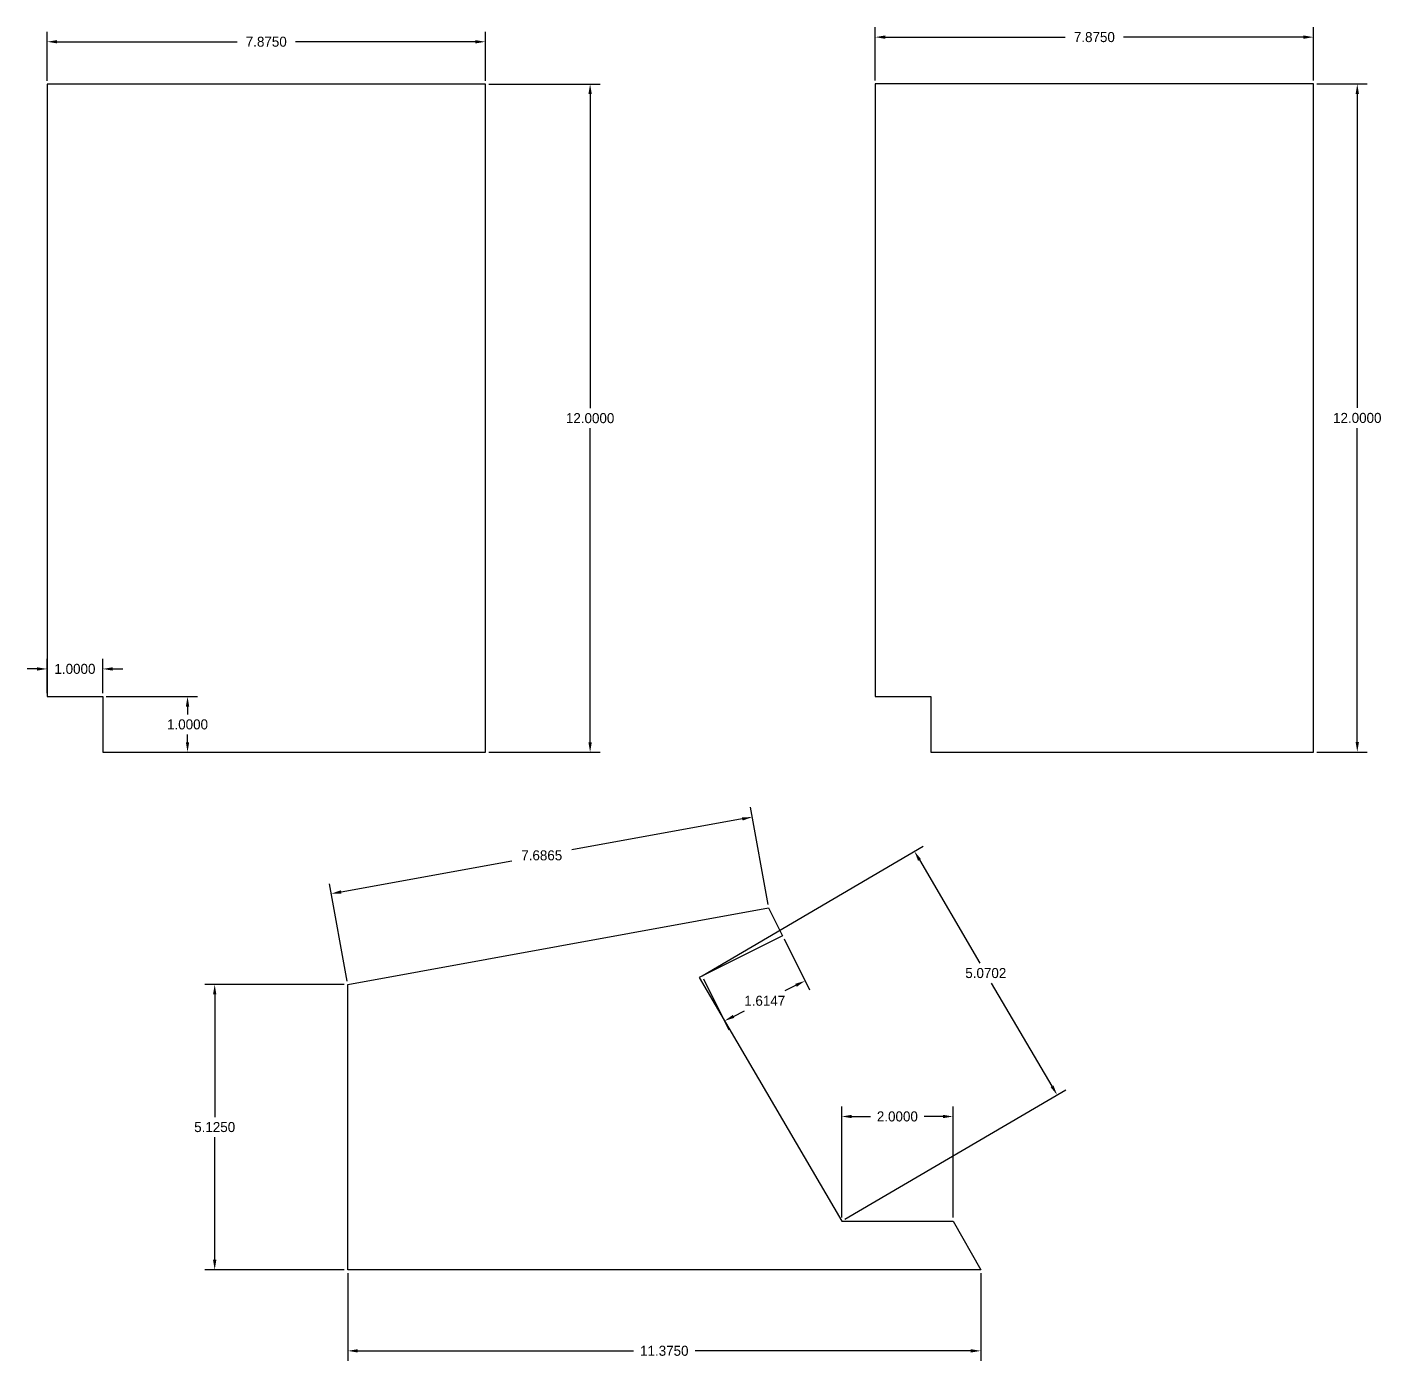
# Model space of a CAD drawing. Extents: x -4 to 204, y -54 to 64.
# Drawn here: x 0.98 to 25.33, y 39.63 to 63.59 of the extents above; entities that cross this region are included whole.
import ezdxf

# ---------------------------------------------------------------- set-up
doc = ezdxf.new("R2010")
doc.units = 0
doc.header["$MEASUREMENT"] = 0
doc.layers.get('Defpoints').update_dxf_attribs({"linetype": 'CONTINUOUS'})
doc.layers.add('Dimentions', color=7, linetype='CONTINUOUS')
doc.layers.add('LAYER_1', color=3, linetype='CONTINUOUS')
doc.dimstyles.get("Standard").update_dxf_attribs({"dimtxt": 0.18, "dimasz": 0.18, "dimexe": 0.18, "dimexo": 0.0625, "dimgap": 0.09, "dimtad": 0, "dimtih": 1, "dimtoh": 1, "dimdec": 4, "dimzin": 0, "dimdsep": 46, "dimtxsty": 'STANDARD', "dimcen": 0.09, "dimadec": 0, "dimazin": 0, "dimtfac": 1, "dimtdec": 4, "dimtofl": 0, "dimtmove": 0, "dimatfit": 3, "dimfxl": 1, "dimtolj": 1, "dimtzin": 0, "dimarcsym": 0})

# ---------------------------------------------------------------- blocks, each defined once
blk = doc.blocks.new('*D194')
at = {"layer": 'Defpoints', "color": 0}
for p in [(6.744, 41.27), (18.119, 41.27), (18.119, 39.815)]:
    blk.add_point(p, dxfattribs=at)
at = {"layer": 'Dimentions', "color": 0, "lineweight": -2}
for p, q in [((6.744, 41.208), (6.744, 39.635)), ((18.119, 41.208), (18.119, 39.635)), ((6.924, 39.815), (11.876, 39.815)), ((17.939, 39.815), (12.986, 39.815))]:
    blk.add_line(p, q, dxfattribs=at)
at = {"layer": 'Dimentions', "color": 0}
for points in [[(6.924, 39.845), (6.924, 39.785), (6.744, 39.815)], [(17.939, 39.785), (17.939, 39.845), (18.119, 39.815)]]:
    blk.add_solid(points, dxfattribs=at)
at = {"layer": 'Dimentions', "color": 0, "insert": (12.431, 39.815), "char_height": 0.18, "attachment_point": 5}
blk.add_mtext('\\A1;11.3750', dxfattribs=at)
blk = doc.blocks.new('*D195')
at = {"layer": 'Defpoints', "color": 0}
for p in [(13.056, 46.52), (19.489, 44.412), (15.619, 42.145)]:
    blk.add_point(p, dxfattribs=at)
at = {"layer": 'Dimentions', "color": 0, "lineweight": -2}
for p, q in [((13.11, 46.552), (17.082, 48.878)), ((17.017, 48.632), (18.102, 46.779)), ((19.398, 44.567), (18.313, 46.419)), ((15.673, 42.177), (19.644, 44.503))]:
    blk.add_line(p, q, dxfattribs=at)
at = {"layer": 'Dimentions', "color": 0}
for points in [[(17.043, 48.647), (16.991, 48.616), (16.926, 48.787)], [(19.372, 44.552), (19.424, 44.582), (19.489, 44.412)]]:
    blk.add_solid(points, dxfattribs=at)
at = {"layer": 'Dimentions', "color": 0, "insert": (18.208, 46.599), "char_height": 0.18, "attachment_point": 5}
blk.add_mtext('\\A1;5.0702', dxfattribs=at)
blk = doc.blocks.new('*D196')
at = {"layer": 'Defpoints', "color": 0}
for p in [(17.619, 44.024), (15.619, 42.145), (17.619, 42.145)]:
    blk.add_point(p, dxfattribs=at)
at = {"layer": 'Dimentions', "color": 0, "lineweight": -2}
for p, q in [((15.619, 42.208), (15.619, 44.204)), ((17.619, 42.208), (17.619, 44.204)), ((15.799, 44.024), (16.139, 44.024)), ((17.439, 44.024), (17.099, 44.024))]:
    blk.add_line(p, q, dxfattribs=at)
at = {"layer": 'Dimentions', "color": 0}
for points in [[(15.799, 44.054), (15.799, 43.994), (15.619, 44.024)], [(17.439, 43.994), (17.439, 44.054), (17.619, 44.024)]]:
    blk.add_solid(points, dxfattribs=at)
at = {"layer": 'Dimentions', "color": 0, "insert": (16.619, 44.024), "char_height": 0.18, "attachment_point": 5}
blk.add_mtext('\\A1;2.0000', dxfattribs=at)
blk = doc.blocks.new('*D197')
at = {"layer": 'Defpoints', "color": 0}
for p in [(14.556, 47.27), (13.11, 46.552), (14.959, 46.46)]:
    blk.add_point(p, dxfattribs=at)
at = {"layer": 'Dimentions', "color": 0, "lineweight": -2}
for p, q in [((14.584, 47.214), (15.039, 46.299)), ((13.138, 46.496), (13.593, 45.58)), ((14.798, 46.38), (14.598, 46.281)), ((13.674, 45.821), (13.873, 45.921))]:
    blk.add_line(p, q, dxfattribs=at)
at = {"layer": 'Dimentions', "color": 0}
for points in [[(14.811, 46.353), (14.784, 46.407), (14.959, 46.46)], [(13.661, 45.848), (13.687, 45.795), (13.513, 45.741)]]:
    blk.add_solid(points, dxfattribs=at)
at = {"layer": 'Dimentions', "color": 0, "insert": (14.236, 46.101), "char_height": 0.18, "attachment_point": 5}
blk.add_mtext('\\A1;1.6147', dxfattribs=at)
blk = doc.blocks.new('*D198')
at = {"layer": 'Defpoints', "color": 0}
for p in [(6.744, 46.395), (4.352, 41.27), (6.744, 41.27)]:
    blk.add_point(p, dxfattribs=at)
at = {"layer": 'Dimentions', "color": 0, "lineweight": -2}
for p, q in [((6.681, 46.395), (4.172, 46.395)), ((4.352, 46.215), (4.352, 44.013)), ((4.352, 41.45), (4.352, 43.653)), ((6.681, 41.27), (4.172, 41.27))]:
    blk.add_line(p, q, dxfattribs=at)
at = {"layer": 'Dimentions', "color": 0}
for points in [[(4.382, 46.215), (4.322, 46.215), (4.352, 46.395)], [(4.322, 41.45), (4.382, 41.45), (4.352, 41.27)]]:
    blk.add_solid(points, dxfattribs=at)
at = {"layer": 'Dimentions', "color": 0, "insert": (4.352, 43.833), "char_height": 0.18, "attachment_point": 5}
blk.add_mtext('\\A1;5.1250', dxfattribs=at)
blk = doc.blocks.new('*D199')
at = {"layer": 'Defpoints', "color": 0}
for p in [(14.01, 49.401), (14.306, 47.77), (6.744, 46.395)]:
    blk.add_point(p, dxfattribs=at)
at = {"layer": 'Dimentions', "color": 0, "lineweight": -2}
for p, q in [((14.295, 47.832), (13.978, 49.578)), ((13.833, 49.368), (10.769, 48.811)), ((6.624, 48.058), (9.689, 48.615)), ((6.733, 46.457), (6.415, 48.203))]:
    blk.add_line(p, q, dxfattribs=at)
at = {"layer": 'Dimentions', "color": 0}
for points in [[(13.838, 49.339), (13.827, 49.398), (14.01, 49.401)], [(6.619, 48.087), (6.63, 48.028), (6.447, 48.026)]]:
    blk.add_solid(points, dxfattribs=at)
at = {"layer": 'Dimentions', "color": 0, "insert": (10.229, 48.713), "char_height": 0.18, "attachment_point": 5}
blk.add_mtext('\\A1;7.6865', dxfattribs=at)
blk = doc.blocks.new('*D200')
at = {"layer": 'Defpoints', "color": 0}
for p in [(9.216, 63.326), (1.341, 62.565), (9.216, 62.565)]:
    blk.add_point(p, dxfattribs=at)
at = {"layer": 'Dimentions', "color": 0, "lineweight": -2}
for p, q in [((1.341, 62.627), (1.341, 63.506)), ((1.521, 63.326), (4.754, 63.326)), ((9.036, 63.326), (5.804, 63.326)), ((9.216, 62.627), (9.216, 63.506))]:
    blk.add_line(p, q, dxfattribs=at)
at = {"layer": 'Dimentions', "color": 0}
for points in [[(1.521, 63.356), (1.521, 63.296), (1.341, 63.326)], [(9.036, 63.296), (9.036, 63.356), (9.216, 63.326)]]:
    blk.add_solid(points, dxfattribs=at)
at = {"layer": 'Dimentions', "color": 0, "insert": (5.279, 63.326), "char_height": 0.18, "attachment_point": 5}
blk.add_mtext('\\A1;7.8750', dxfattribs=at)
blk = doc.blocks.new('*D201')
at = {"layer": 'Defpoints', "color": 0}
for p in [(9.216, 62.565), (9.216, 50.565), (11.098, 50.565)]:
    blk.add_point(p, dxfattribs=at)
at = {"layer": 'Dimentions', "color": 0, "lineweight": -2}
for p, q in [((9.279, 62.565), (11.278, 62.565)), ((11.098, 62.385), (11.098, 56.745)), ((11.098, 50.745), (11.098, 56.385)), ((9.279, 50.565), (11.278, 50.565))]:
    blk.add_line(p, q, dxfattribs=at)
at = {"layer": 'Dimentions', "color": 0}
for points in [[(11.128, 62.385), (11.068, 62.385), (11.098, 62.565)], [(11.068, 50.745), (11.128, 50.745), (11.098, 50.565)]]:
    blk.add_solid(points, dxfattribs=at)
at = {"layer": 'Dimentions', "color": 0, "insert": (11.098, 56.565), "char_height": 0.18, "attachment_point": 5}
blk.add_mtext('\\A1;12.0000', dxfattribs=at)
blk = doc.blocks.new('*D202')
at = {"layer": 'Defpoints', "color": 0}
for p in [(1.341, 52.062), (1.341, 51.565), (2.341, 51.565)]:
    blk.add_point(p, dxfattribs=at)
at = {"layer": 'Dimentions', "color": 0, "lineweight": -2}
for p, q in [((1.341, 51.627), (1.341, 52.242)), ((2.341, 51.627), (2.341, 52.242)), ((1.161, 52.062), (0.981, 52.062)), ((2.521, 52.062), (2.701, 52.062))]:
    blk.add_line(p, q, dxfattribs=at)
at = {"layer": 'Dimentions', "color": 0}
for points in [[(1.161, 52.032), (1.161, 52.092), (1.341, 52.062)], [(2.521, 52.092), (2.521, 52.032), (2.341, 52.062)]]:
    blk.add_solid(points, dxfattribs=at)
at = {"layer": 'Dimentions', "color": 0, "insert": (1.841, 52.062), "char_height": 0.18, "attachment_point": 5}
blk.add_mtext('\\A1;1.0000', dxfattribs=at)
blk = doc.blocks.new('*D203')
at = {"layer": 'Defpoints', "color": 0}
for p in [(2.341, 51.565), (2.341, 50.565), (3.864, 50.565)]:
    blk.add_point(p, dxfattribs=at)
at = {"layer": 'Dimentions', "color": 0, "lineweight": -2}
for p, q in [((2.404, 51.565), (4.044, 51.565)), ((3.864, 51.385), (3.864, 51.245)), ((3.864, 50.745), (3.864, 50.885)), ((2.404, 50.565), (4.044, 50.565))]:
    blk.add_line(p, q, dxfattribs=at)
at = {"layer": 'Dimentions', "color": 0}
for points in [[(3.894, 51.385), (3.834, 51.385), (3.864, 51.565)], [(3.834, 50.745), (3.894, 50.745), (3.864, 50.565)]]:
    blk.add_solid(points, dxfattribs=at)
at = {"layer": 'Dimentions', "color": 0, "insert": (3.864, 51.065), "char_height": 0.18, "attachment_point": 5}
blk.add_mtext('\\A1;1.0000', dxfattribs=at)
blk = doc.blocks.new('*D204')
at = {"layer": 'Defpoints', "color": 0}
for p in [(24.096, 63.409), (16.221, 62.569), (24.096, 62.569)]:
    blk.add_point(p, dxfattribs=at)
at = {"layer": 'Dimentions', "color": 0, "lineweight": -2}
for p, q in [((16.221, 62.631), (16.221, 63.589)), ((24.096, 62.631), (24.096, 63.589)), ((16.401, 63.409), (19.634, 63.409)), ((23.916, 63.409), (20.684, 63.409))]:
    blk.add_line(p, q, dxfattribs=at)
at = {"layer": 'Dimentions', "color": 0}
for points in [[(16.401, 63.439), (16.401, 63.379), (16.221, 63.409)], [(23.916, 63.379), (23.916, 63.439), (24.096, 63.409)]]:
    blk.add_solid(points, dxfattribs=at)
at = {"layer": 'Dimentions', "color": 0, "insert": (20.159, 63.409), "char_height": 0.18, "attachment_point": 5}
blk.add_mtext('\\A1;7.8750', dxfattribs=at)
blk = doc.blocks.new('*D205')
at = {"layer": 'Defpoints', "color": 0}
for p in [(24.096, 62.569), (24.096, 50.569), (24.883, 50.569)]:
    blk.add_point(p, dxfattribs=at)
at = {"layer": 'Dimentions', "color": 0, "lineweight": -2}
for p, q in [((24.159, 62.569), (25.063, 62.569)), ((24.883, 62.389), (24.883, 56.749)), ((24.883, 50.749), (24.883, 56.389)), ((24.159, 50.569), (25.063, 50.569))]:
    blk.add_line(p, q, dxfattribs=at)
at = {"layer": 'Dimentions', "color": 0}
for points in [[(24.913, 62.389), (24.853, 62.389), (24.883, 62.569)], [(24.853, 50.749), (24.913, 50.749), (24.883, 50.569)]]:
    blk.add_solid(points, dxfattribs=at)
at = {"layer": 'Dimentions', "color": 0, "insert": (24.883, 56.569), "char_height": 0.18, "attachment_point": 5}
blk.add_mtext('\\A1;12.0000', dxfattribs=at)

msp = doc.modelspace()

# ---------------------------------------------------------------- linework, layer by layer
at = {"layer": 'LAYER_1'}
for points in [[(16.22111, 51.5688), (17.22111, 51.5688), (17.22111, 50.5688), (17.68275, 50.5688), (24.09611, 50.5688), (24.09611, 62.5688), (16.22111, 62.5688), (16.22111, 52.06602)], [(1.34117, 51.56492), (2.34117, 51.56492), (2.34117, 50.56492), (2.80281, 50.56492), (9.21617, 50.56492), (9.21617, 62.56492), (1.34117, 62.56492), (1.34117, 52.06214)], [(6.74375, 41.27013), (6.74375, 46.39513), (14.30625, 47.77013), (14.55625, 47.27013), (13.05625, 46.52013), (15.61875, 42.14513), (17.61875, 42.14513), (18.11875, 41.27013)]]:
    msp.add_lwpolyline(points, close=True, dxfattribs=at)

# ---------------------------------------------------------------- dimensions: what is measured, and where the dimension line sits
at = {"layer": 'Dimentions'}
for base, p1, p2, picture, middle in [((24.09611, 63.40926), (16.22111, 62.5688), (24.09611, 62.5688), '*D204', (20.15861, 63.40926)), ((9.21617, 63.32635), (1.34117, 62.56492), (9.21617, 62.56492), '*D200', (5.27867, 63.32635)), ((1.34117, 52.06214), (2.34117, 51.56492), (1.34117, 51.56492), '*D202', (1.84117, 52.06214)), ((17.61875, 44.02399), (15.61875, 42.14513), (17.61875, 42.14513), '*D196', (16.61875, 44.02399)), ((18.11875, 39.81461), (6.74375, 41.27013), (18.11875, 41.27013), '*D194', (12.43125, 39.81461))]:
    dim = msp.add_linear_dim(base=base, p1=p1, p2=p2, dimstyle='STANDARD', override={"dimtmove": 2}, dxfattribs=at)
    dim.commit()
    dim.dimension.update_dxf_attribs({"geometry": picture, "text_midpoint": middle})
for base, p1, p2, picture, middle in [((24.88269, 50.5688), (24.09611, 62.5688), (24.09611, 50.5688), '*D205', (24.88269, 56.5688)), ((11.09845, 50.56492), (9.21617, 62.56492), (9.21617, 50.56492), '*D201', (11.09845, 56.56492)), ((3.86432, 50.56492), (2.34117, 51.56492), (2.34117, 50.56492), '*D203', (3.86432, 51.06492)), ((4.35242, 41.27013), (6.74375, 46.39513), (6.74375, 41.27013), '*D198', (4.35242, 43.83263))]:
    dim = msp.add_linear_dim(base=base, p1=p1, p2=p2, angle=90, dimstyle='STANDARD', override={"dimtmove": 2}, dxfattribs=at)
    dim.commit()
    dim.dimension.update_dxf_attribs({"geometry": picture, "text_midpoint": middle})
for p1, p2, distance, picture, middle in [((6.74375, 46.39513), (14.30625, 47.77013), 1.65729, '*D199', (10.22853, 48.71319)), ((13.05625, 46.52013), (15.61875, 42.14513), 4.48511, '*D195', (18.20763, 46.59942)), ((13.11018, 46.55172), (14.55625, 47.27013), -0.90489, '*D197', (14.23582, 46.10053))]:
    dim = msp.add_aligned_dim(p1=p1, p2=p2, distance=distance, dimstyle='STANDARD', override={"dimtmove": 2}, dxfattribs=at)
    dim.commit()
    dim.dimension.update_dxf_attribs({"geometry": picture, "text_midpoint": middle})

doc.saveas('drawing.dxf')
